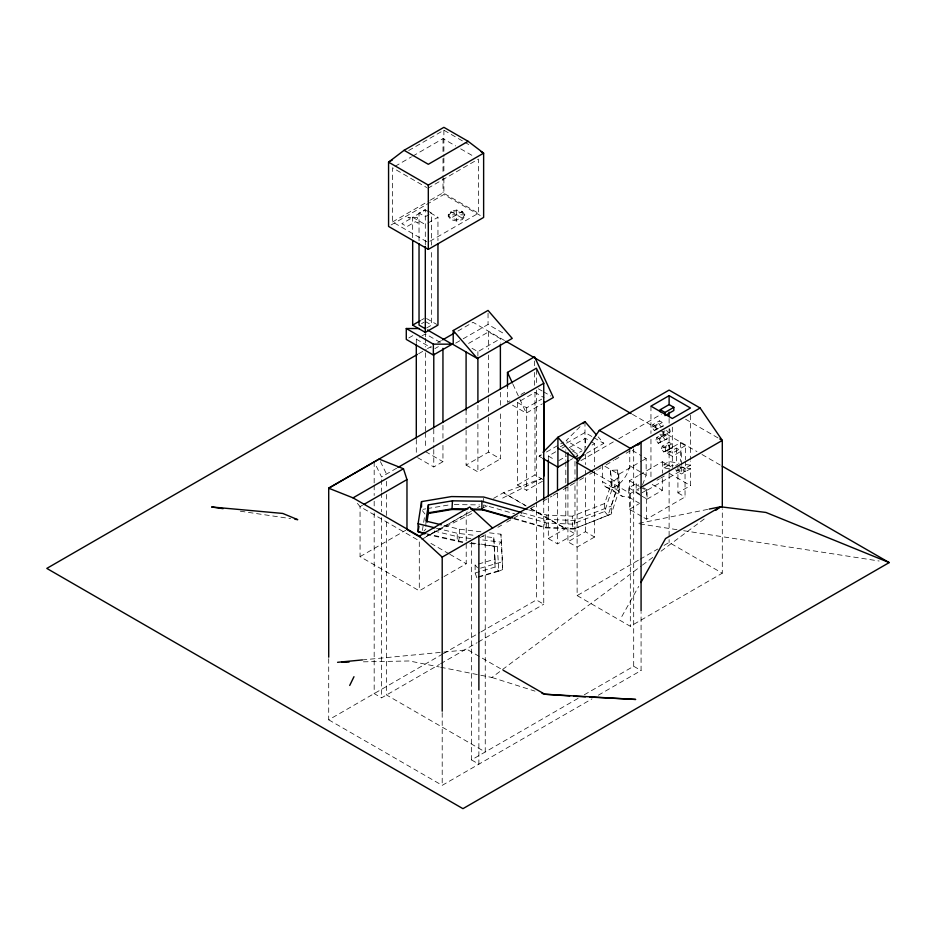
<?xml version="1.0" encoding="UTF-8"?>
<svg xmlns="http://www.w3.org/2000/svg" width="936" height="936" viewBox="0 0 936 936"><rect width="100%" height="100%" fill="white"/><g stroke="black" fill="none" stroke-linecap="round" stroke-linejoin="round"><path stroke-width="0.7" stroke-dasharray="4.68 3.51" d="M422.417 530.443L424.745 515.385M483.233 507.429L483.678 504.96L514.554 513.782M610.354 470.363L610.354 478.319L614.016 480.975L615.654 492.336L607.979 515.572L604.668 511.477L604.668 503.533L611.957 481.443L610.354 470.363L617.666 470.012L619.351 481.666L619.351 489.622L611.302 513.993L573.312 529.144L545.852 527.927L513.618 518.708M604.668 503.533L572.305 516.192L572.305 524.137L573.312 529.144L611.302 513.993L611.302 506.048L619.351 481.666M651.994 427.249L652.86 424.663L659.494 420.826L662.302 422.452L663.168 426.044L654.264 430.466L651.994 427.249L658.628 423.411L659.494 420.826M655.949 440.06L656.815 437.475L663.448 433.649L666.268 435.263L667.134 438.855L658.219 443.278L655.949 440.06L662.583 436.223L663.448 433.649M661.424 448.73L662.29 446.144L668.924 442.307L671.732 443.933L672.61 447.513L663.694 451.948L661.424 448.73L668.058 444.892L668.924 442.307M642.564 484.801L646.156 475.231L646.156 458.488L642.377 456.3M466.21 540.891L466.21 513.759L467.38 511.512M621.82 616.52L638.75 586.334M448.262 216.228L450.684 212.846L450.684 211.454L456.534 210.062L462.384 211.454L464.806 214.835L464.806 216.228L462.384 219.597L456.534 221.001L450.684 219.597L448.262 216.228L448.262 214.835L450.684 211.454L462.384 218.217L462.384 219.597M641.02 495.635L636.176 492.839L638.574 489.82M423.938 531.086L425.88 528.992M541.628 457.727L539.124 456.277L542.084 453.281M580.039 426.64L566.198 440.645L582.485 450.052M614.016 480.975L617.666 477.968L617.666 470.012M440.634 667.228L491.891 677.465L641.23 565.999M642.4 565.122L652.895 557.283M661.062 551.187L706.563 517.234M408.681 150.532L443.886 130.209L463.765 141.675M395.05 166.327L411.454 156.862M412.717 156.136L443.009 138.645L455.656 145.946M427.939 188.23L478.425 159.085L478.425 213.256L427.939 242.401L392.523 221.949L392.523 167.79L426.676 187.504M392.523 221.949L429.121 200.819M430.385 200.093L443.009 192.804L478.425 213.256M391.084 224.979L443.886 194.489L483.631 217.433M419.035 240.727L419.035 213.092L425.307 209.465L425.307 244.963M412.671 237.674L412.671 217.269L425.307 209.968L429.109 212.168M429.074 214.531L425.307 216.707L419.035 213.092M427.846 223.107L437.954 217.269L437.954 240.587M421.516 319.995L424.043 318.544M421.551 323.657L424.055 322.206M408.786 337.966L413.794 335.065M426.57 328.01L431.59 325.108L431.59 250.918M416.298 343.535L416.298 339.171L420.884 336.527M422.031 335.86L425.47 333.871L440.446 342.529M418.661 353.714L426.254 349.339M427.518 348.601L431.309 346.414M437.638 342.763L441.429 340.575M457.868 331.075L473.054 322.312L504.68 340.575M434.924 348.601L438.364 346.612M455.692 343.126L461.916 339.534M463.168 338.809L488.054 324.441L504.984 334.21M468.597 343.418L488.58 331.882L500.386 338.692L500.386 343.044M472.001 348.274L477.898 351.679L500.386 338.692M509.945 400.842L507.487 402.269L507.487 386.626M521.024 394.454L524.722 392.324M396.642 468.211L381.56 476.927L375.406 464.385M517.503 485.035L534.982 474.95L544.155 480.238L526.675 490.335L517.503 485.035L517.503 402.503L534.982 392.418L544.155 397.706M517.503 402.503L526.675 407.803L541.651 399.157M362.524 505.218L360.056 506.645L360.056 556.627L419.293 590.827L442.751 577.29M512.495 405.159L526.278 413.115L542.272 403.872M417.55 457.599L433.777 466.959L442.95 461.67L442.95 444.226M466.093 430.326L466.093 465.087L488.58 452.1L500.386 458.909L500.386 411.115M466.093 465.087L477.898 471.896L500.386 458.909M360.056 556.627L405.733 530.256M539.124 456.277L541.581 454.861M546.507 452.018L563.741 442.073M560.371 446.741L565.297 443.898M566.526 443.184L584.988 432.526L592.5 436.866M548.32 460.395L548.32 456.054L555.82 451.725M562.056 448.122L565.8 445.957L565.8 450.31M569.17 447.677L585.398 438.305L589.984 440.961M421.762 539.417L466.21 513.759M558.745 460.629L566.233 456.3M471.311 511.243L426.149 536.585L472.668 513.162M477.489 507.675L479.957 506.247M493.553 498.397L503.451 492.687L541.172 478.694L499.812 499.508M572.504 451.047L577.091 453.691L582.087 450.813M592.078 445.045L594.571 443.605L594.571 466.959M570.223 460.021L572.68 458.605M573.908 457.891L580.063 454.334M586.544 453.328L603.778 443.371L598.139 436.855M580.905 460.629L613.665 441.71M618.708 438.797L661.553 414.063M652.86 424.663L655.668 426.289L662.302 422.452M654.264 430.466L663.168 426.044M480.308 537.451L485.328 534.55M497.905 527.296L501.673 525.119M506.704 522.218L521.797 513.501M530.595 508.423L535.626 505.522M543.173 501.158L551.971 496.08M553.223 495.355L558.254 492.453M563.285 489.551L574.599 483.011M579.63 480.11L584.661 477.208M589.692 474.306L597.238 469.942M598.49 469.217L601.006 467.766M606.037 464.864L613.583 460.512M614.835 459.787L621.118 456.16M626.149 453.246L633.695 448.894L633.695 666.268L583.397 695.308M665.04 430.806L662.828 432.081L663.694 435.673L661.424 436.27L659.903 434.117M661.424 436.27L670.328 431.835L669.462 428.255M663.694 435.673L670.328 431.835M656.815 437.475L659.623 439.101L666.268 435.263M658.219 443.278L667.134 438.855M604.902 466.28L618.778 474.283L641.183 461.354M642.424 460.641L646.156 458.488M662.29 446.144L665.098 447.759L671.732 443.933M443.992 576.576L466.21 563.741L466.21 542.318M663.694 451.948L672.61 447.513M681.443 465.356L681.443 451.023L672.317 456.288L667.228 453.352L667.228 450.274L680.367 442.693L685.444 445.63L685.444 459.716M667.228 453.352L676.365 448.087L681.443 451.023M667.228 450.274L672.317 453.211L685.444 445.63M641.687 516.356L629.472 509.301L629.472 480.706L638.317 475.593M639.58 474.868L662.337 461.729L671.065 466.771M669.778 468.913L664.08 467.918L664.08 464.42L669.111 461.518L679.08 463.261M639.662 503.416L628.758 497.121L628.758 487.843L636.176 483.561L638.598 484.965M664.08 467.918L669.111 465.016L673.382 465.765M548.32 498.046L548.32 538.586L565.8 528.489L574.973 533.789L574.973 480.215M675.675 465.555L677.921 464.256M593.588 472.317L630.314 493.518L639.136 488.428M657.002 480.25L659.424 478.858M660.64 478.156L664.267 476.061M675.476 469.907L685.444 471.65L680.367 468.725L676.365 471.03L681.443 473.967L690.475 468.749L690.475 485.597L677.921 492.851L677.921 465.683M642.131 492.71L647.08 489.856L647.08 499.134L642.236 496.337M640.458 487.059L646.577 490.581L685.047 468.374L685.047 496.969L646.577 519.176L642.903 517.058M680.367 468.725L680.367 467.275L685.444 468.164L690.475 465.262L690.475 460.968M548.32 538.586L557.493 543.875L574.973 533.789M567.918 486.346L567.918 541.815L585.398 531.718L594.571 537.018L594.571 468.421M629.472 509.301L638.527 504.071M647.08 499.134L662.337 490.324L662.337 474.599M594.571 537.018L577.091 547.104L567.918 541.815M328.711 658.652L328.711 719.831L442.073 654.381M443.325 653.656L479.794 632.607M481.045 631.882L536.375 599.941L543.746 604.2L543.746 501.006M374.178 512.881L374.178 693.588L381.56 697.846L439.393 664.455M440.645 663.729L477.114 642.681M478.366 641.956L543.746 604.2M577.091 481.432L577.126 595.588L638.867 559.939M640.13 559.213L657.774 549.022M664.069 545.384L669.111 542.47L722.299 573.183L722.299 508.985M577.126 595.588L630.314 626.289L722.299 573.183M471.498 542.541L471.498 759.915L578.378 698.209M328.711 719.831L442.201 785.351L592.043 698.841M598.326 695.214L641.078 670.527L641.078 612.401M483.011 507.967L488.182 505.358M522.463 512.823L544.857 519.223L574.306 520.533L611.302 506.048M476.775 577.676L475.114 572.961L475.114 565.016L495.085 559.143L493.798 537.673L482.543 536.316M489.469 532.83L500.924 534.21L502.573 561.694L478.448 568.784L475.114 565.016M475.114 572.961L495.085 567.087L498.829 571.206L502.573 569.638L502.573 561.694M478.448 576.728L502.573 569.638L500.924 534.21M478.156 577.278L498.829 571.206L497.355 546.718L500.924 542.155L480.893 539.733M450.684 212.846L456.534 211.442L462.384 212.846L464.806 216.228M707.71 509.383L637.697 523.575L677.945 529.823M422.955 509.324L425.81 508.845M427.237 508.599L450.076 504.761M362.173 659.938L467.754 649.771L501.848 669.451M363.402 661.822L409.313 660.968L439.206 666.947M454.299 504.562L479.478 504.902M528.594 509.851L546.835 515.069L572.305 516.192M605.978 486.989L622.37 496.454L628.758 497.121M444.05 525.459L459.424 529.203L482.321 531.964M436.27 528.161L457.224 533.263L475.511 535.462M470.866 538.528L459.424 537.147L432.877 530.689M462.852 541.885L426.488 533.731M471.288 542.903L479.735 543.921M481.139 544.097L497.355 546.718L481.455 544.799M462.665 542.541L427.588 534.538M469.884 543.406L480.016 544.623M240.33 511.208L290.569 518.614M683.689 530.712L879.138 561.015M686.205 464.513L690.475 465.262M679.08 466.76L690.475 468.749M664.08 464.42L672.223 465.847M520.17 515.385L546.835 523.013L572.305 524.137L604.668 511.477L611.957 489.388L611.957 481.443M514.075 518.368L544.857 527.167L574.306 528.477L574.306 520.533M491.891 677.465L535.018 691.142M465.005 142.401L468.737 144.542M460.711 148.871L473.359 156.172M427.822 210.916L431.59 213.092L431.59 245.092M430.373 212.893L437.954 217.269M412.671 217.269L425.307 224.57M685.573 419.199L718.497 438.212M632.432 414.332L658.991 429.671M660.254 430.396L696.934 451.573M702 454.498L720.966 465.449M426.582 318.544L436.691 324.382M682.672 467.005L685.047 468.374M425.307 321.481L431.59 325.108M538.329 388.803L542.084 390.967M543.336 391.693L550.848 396.033M632.28 450.473L641.113 455.575M669.111 473.265L690.475 485.597M593.752 437.592L603.778 443.371M416.298 339.171L431.274 347.818M591.131 441.616L594.571 443.605M677.921 492.851L685.047 496.969M629.764 449.011L629.764 465.765L641.113 472.317M642.377 473.043L646.156 475.231M652.216 484.474L662.337 490.324M643.442 487.761L647.08 489.856M629.472 480.706L639.241 486.357M570.387 448.613L574.973 451.257L574.973 454.159M628.758 487.843L639.662 494.138M602.386 464.818L602.386 481.572L618.778 491.037L622.37 496.454M548.32 456.054L555.2 460.021M525.915 505.651L503.451 492.687L525.997 506.025M530.899 508.54L564.595 527.986L531.005 508.985M425.47 451.573L442.95 461.67M430.911 543.371L448.566 553.55M449.818 554.288L466.21 563.741M633.695 666.268L641.078 670.527M471.498 759.915L478.881 764.174L478.881 691.482M357.423 503.357L360.056 506.645L419.293 540.844L419.293 590.827M422.382 510.67L424.956 514.016M666.537 430.291L668.058 432.432M658.628 423.411L660.898 426.64M662.583 436.223L664.852 439.452M668.058 444.892L670.328 448.11M380.414 461.612L386.521 474.061M512.94 384.228L526.278 413.115M665.098 447.759L665.964 451.351M659.623 439.101L660.5 442.681M655.668 426.289L656.534 429.87M617.666 477.968L619.351 489.622L615.654 492.336L611.957 489.388L610.354 478.319M690.475 415.163L690.475 459.529M685.444 461.12L685.444 468.164M681.443 466.795L681.443 473.967M680.367 442.693L680.367 461.483M676.365 448.087L676.365 463.858M672.317 427.167L672.317 453.211M672.317 456.288L672.317 467.485M669.111 418.45L669.111 423.774M669.111 428.665L669.111 472.434M669.111 473.897L669.111 538.095M669.111 539.557L669.111 542.47M662.337 461.729L662.337 473.171M650.953 406.154L650.953 433.462M650.953 439.206L650.953 478.003M646.577 490.581L646.577 519.176M636.176 483.561L636.176 492.839M630.314 493.518L630.314 626.289M618.778 474.283L618.778 491.037M585.398 438.305L585.398 447.069M585.398 454.37L585.398 464.584M585.398 470.422L585.398 476.26M585.398 477.723L585.398 531.718M584.988 421.633L584.988 451.491M577.091 453.691L577.091 456.616M574.973 461.389L574.973 478.764M565.8 451.749L565.8 460.442M565.8 461.893L565.8 528.489M557.493 493.202L557.493 543.875M546.835 515.069L546.835 523.013L545.852 527.927L544.857 527.167L544.857 519.223M536.375 369.697L536.375 384.275M536.375 390.101L536.375 500.854M536.375 502.304L536.375 599.941M534.982 392.418L534.982 474.95M534.561 361.039L534.561 366.725M534.561 372.411L534.561 386.638M526.675 407.803L526.675 490.335M500.386 392.289L500.386 405.323M495.085 559.143L495.085 567.087L493.798 537.673M488.58 331.882L488.58 349.257M488.58 355.048L488.58 397.063M488.58 398.502L488.58 415.888M488.58 417.339L488.58 452.1M488.054 313.221L488.054 324.441M485.246 534.608L485.246 751.982L386.521 694.98L386.521 519.117M483.678 498.338L483.678 502.316M477.898 351.679L477.898 356.019M477.898 405.276L477.898 418.31M477.898 424.102L477.898 471.896M466.093 410.038L466.093 428.875M462.384 212.846L462.384 211.454L450.684 218.217L450.684 219.597M459.424 529.203L459.424 537.147L458.324 542.014L457.224 541.207L457.224 533.263M456.534 210.062L456.534 221.001M443.886 130.209L443.886 156.499M443.886 157.962L443.886 172.575M443.886 178.413L443.886 194.489M443.009 138.645L443.009 152.896M443.009 158.594L443.009 174.271M443.009 175.699L443.009 192.804M442.95 425.342L442.95 438.422M442.201 712.659L442.201 785.351M433.777 429.179L433.777 448.075M433.777 449.526L433.777 466.959M425.88 522.37L425.88 526.348M425.47 333.871L425.47 336.784M425.47 338.235L425.47 346.952M425.47 352.767L425.47 431.239M425.47 432.689L425.47 448.672M416.298 439.44L416.298 453.972M386.521 481.326L386.521 488.592M386.521 494.407L386.521 517.666M381.56 479.829L381.56 491.458M381.56 492.909L381.56 511.805M381.56 517.62L381.56 697.846M374.178 461.881L374.178 483.818M374.178 485.199L374.178 495.472M374.178 501.228L374.178 507.125M629.764 465.765A19.925 11.501 -60 0 1 616.075 486.088A19.925 11.501 -60 0 1 602.386 481.572M464.806 214.835L462.384 218.217L456.534 219.609L450.684 218.217L448.262 214.835L464.806 214.835M410.401 218.767L401.86 223.692L406.938 226.629L415.479 221.703L418.018 223.166L417.503 217.597L407.862 217.292L410.401 218.767"/><path stroke-width="1.4" d="M424.792 533.859L418.099 531.695L418.099 523.75L421.528 501.614L451.503 496.571L483.678 497.016L527.19 509.453M418.965 526.161L418.099 531.695L425.096 533.391M521.071 512.425L481.888 501.228L452.462 500.83L428.384 504.867L425.88 521.048L441.254 524.78M426.933 522.253L428.384 512.811L428.384 504.867M349.713 685.444L353.972 676.705M640.867 582.555L665.554 538.539L720.568 506.774L765.94 512.448L889.2 562.583L462.946 808.669L46.8 568.409L417.397 354.451M427.799 513.548L451.983 509.476L452.462 500.83M722.299 507.523L722.299 440.411L700.14 408.014L669.111 390.09L599.286 430.408L577.126 462.805L592.324 471.58M543.079 452.275L557.914 437.276L584.988 421.633L596.255 434.678M583.011 423.634L584.988 421.633M637.907 445.173L641.078 442.377L641.078 610.951M404.095 150.31L388.569 162.15L388.569 226.43L428.314 249.374L483.631 217.433L483.631 153.153L468.117 141.313L443.886 127.331L404.095 150.31L428.314 164.291L468.117 141.313M715.9 510.26L720.568 506.774L709.137 509.09M392.336 159.962L388.569 162.15L428.314 185.094L483.631 153.153L481.151 151.714M412.671 240.587L412.671 325.108L420.252 320.732M412.671 325.108L425.307 332.409L437.954 325.108L437.954 243.5M453.211 330.537L488.054 310.424L512.238 338.399L477.383 358.523L453.211 344.553L453.211 330.537L477.383 358.523M442.693 339.838L454.077 333.274M419.293 328.548L406.282 328.513L406.282 339.405L433.356 355.036L452.146 344.191L427.53 329.987M507.487 386.626L507.487 372.411L534.561 356.78L553.351 397.484L543.512 403.17M397.905 467.485L543.746 383.28L536.375 368.234L328.711 488.124L328.711 657.189M403.463 468.76L379.138 459.096L328.711 488.206L353.036 497.87L403.463 468.76L406.973 479.56L406.973 529.542L419.574 536.819M363.765 504.504L406.973 479.56M353.036 497.87L419.293 536.129L469.72 507.019L492.628 528.079M669.111 395.671L650.953 406.154L672.317 418.497L690.475 408.014L669.111 395.671L669.111 404.598L660.254 409.711L660.254 411.84M542.88 458.453L557.914 467.134L568.983 460.734M557.914 448.168L576.693 459.014L584.087 454.744M660.254 409.711L664.981 412.437L673.826 407.324L673.826 410.518L666.245 414.905M700.14 408.014L630.314 448.321L599.286 430.408M442.201 711.208L442.201 557.107L641.078 442.377M640.399 487.703L722.299 440.411L719.772 438.949M428.384 512.811L452.462 508.774L467.871 508.985M337.58 662.314L362.173 659.938M341.886 662.232L349.058 662.091M406.282 328.513L433.356 344.144L452.146 344.191M470.679 509.02L481.888 509.172L512.671 517.971M451.983 509.476L465.988 509.675M471.58 509.746L482.777 509.898L510.81 517.912M573.967 696.232L585.445 696.829M589.762 697.063L635.684 699.449L544.764 694.231L541.979 693.354M569.79 695.951L544.764 694.231L503.1 670.188M223.096 508.669L211.618 506.984L282.754 513.443L297.742 519.667L294.875 519.246M418.099 523.75L434.866 527.822M669.111 404.598L673.826 407.324M505.943 341.301L631.168 413.595M722.229 466.175L889.2 562.583M425.307 328.723L419.035 325.108L419.035 243.641M482.777 509.898L481.888 509.172L481.888 501.228M419.293 536.129L442.201 557.107M576.693 459.014L557.914 437.276L557.914 467.134M507.487 372.411L512.331 382.918M669.111 412.156L669.111 416.508M664.981 412.437L664.981 415.631M577.091 458.078L577.126 480.32M567.918 452.778L567.918 484.883M557.493 467.134L557.493 490.3M548.32 460.395L548.32 496.595M544.155 402.059L544.155 451.281M544.155 458.523L544.155 475.897M543.746 383.28L543.746 499.555M500.386 344.483L500.386 389.388M478.881 535.93L478.881 690.054M477.898 357.47L477.898 402.375M466.093 352.111L466.093 410.038M442.95 348.321L442.95 422.428M433.777 353.621L433.777 427.729M433.356 344.144L433.356 355.036M428.314 185.094L428.314 249.374M425.307 246.425L425.307 332.409M421.528 501.614L421.528 506.914M416.298 344.986L416.298 437.978"/></g></svg>
